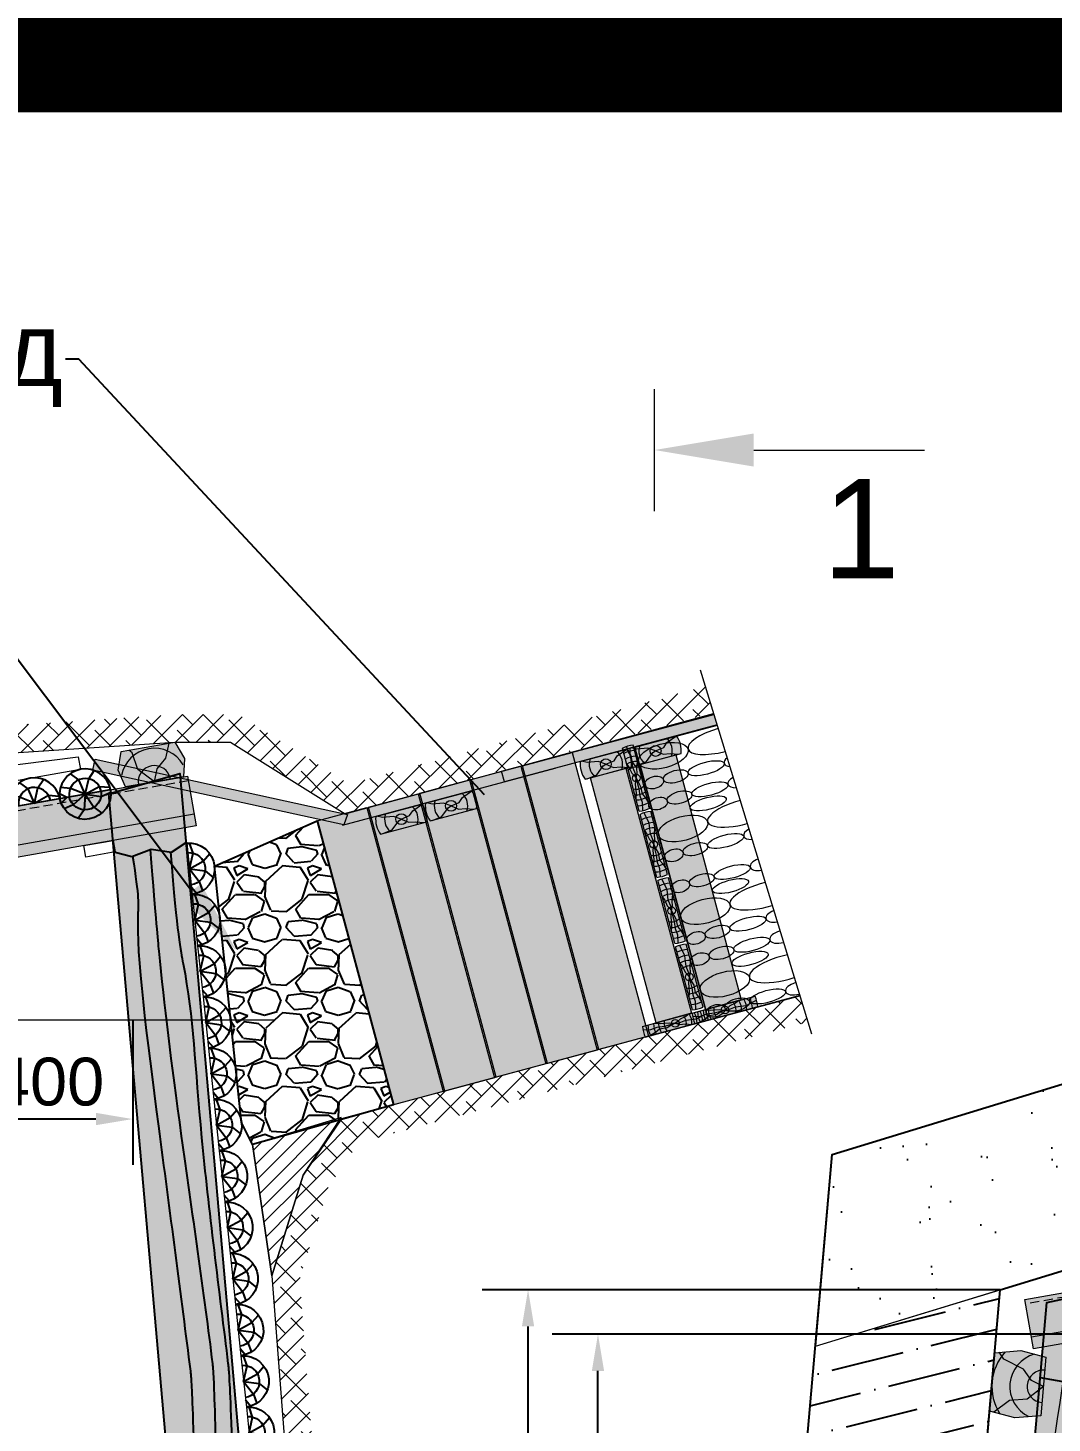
# Model space of a CAD drawing. Header units: inches. Extents: x 523 to 1492, y 69 to 539.
# Drawn here: x 733.57 to 761.44, y 228.53 to 266.5 of the extents above; entities that cross this region are included whole.
import ezdxf
from ezdxf import colors
from ezdxf.entities.mleader import LeaderData, LeaderLine
from ezdxf.math import Vec2, Vec3

# ---------------------------------------------------------------- set-up
doc = ezdxf.new("R2010")
doc.units = ezdxf.units.IN
doc.header["$MEASUREMENT"] = 0
for name, pattern in [('ACAD_ISO10W100', [18, 12, -3, 0, -3]), ('DASHDOTX2', [50.8, 25.4, -12.7, 0, -12.7]), ('DASHED', [0.75, 0.5, -0.25])]:
    doc.linetypes.add(name, pattern=pattern)
doc.layers.add('Д_Распорка', color=7, linetype='Continuous')
doc.styles.get("Standard").update_dxf_attribs({"font": 'arial.ttf'})
doc.dimstyles.new('ISO-25', dxfattribs={"dimtxt": 2.5, "dimasz": 2.5, "dimexe": 1.25, "dimexo": 0, "dimtad": 1, "dimdec": 0, "dimtxsty": 'Standard', "dimcen": 2.5, "dimadec": 0, "dimazin": 0, "dimtfac": 1, "dimtdec": 0, "dimtmove": 0, "dimatfit": 3, "dimfxl": 0, "dimarcsym": 0})

# ---------------------------------------------------------------- blocks, each defined once
blk = doc.blocks.new('т.с.')
at = {"linetype": 'ByBlock', "lineweight": 15}
blk.add_hatch(color=7, dxfattribs=at).paths.add_polyline_path([(-1797.507765956016, -898.1707549234626), (-1798.092604758216, -898.1702987689877), (-1799.770397892202, -894.1640792779236), (-1799.771262975117, -855.9468942150904), (-1795.818872356105, -854.738527137749), (-1795.81800727319, -894.1524232950272)])
at = {"color": 22}
for points in [[(-1797.507765956016, -898.1707549234626), (-1798.092604758216, -898.1702987689877), (-1799.770397892202, -894.1640792779236), (-1799.771262975117, -855.9468942150904), (-1795.818872356105, -854.738527137749), (-1795.81800727319, -894.1524232950272), (-1797.507765956016, -898.1707549234626)], [(-1799.765568052502, -860.0547380402976), (-1798.520286697428, -860.1520016130211), (-1797.321853807561, -859.7210586298387), (-1796.259109103956, -859.9415509913581), (-1795.811924359693, -858.9036069816086)], [(-1799.770397892202, -894.1640792779236), (-1799.060633607579, -893.6403019109122), (-1797.937449750636, -894.1695648080691), (-1796.591737461552, -893.7529487668816), (-1795.81800727319, -894.1764211435822)]]:
    blk.add_lwpolyline(points, dxfattribs=at)
at = {"color": 22, "linetype": 'ByBlock', "lineweight": 15}
for points in [[(-1798.520136989953, -860.1520133060282), (-1798.989030694585, -870.4583966365456), (-1798.921256592183, -877.1892110119137), (-1799.060633607579, -893.6403019109122)], [(-1797.321853807561, -859.7210586298387), (-1797.865846837642, -870.9876595337026), (-1797.988226589987, -877.3533200131852), (-1797.937449750636, -894.1695648080691)], [(-1796.259109103956, -859.9415509913581), (-1796.512399993632, -870.4532982852903), (-1796.676156043822, -877.3802670585327), (-1796.591737461552, -893.7529487668816)]]:
    blk.add_spline(points, degree=3, dxfattribs=at)
blk = doc.blocks.new('СВП-27 - 3.3м')
at = {"linetype": 'ByBlock', "lineweight": 15}
blk.add_hatch(color=7, dxfattribs=at).paths.add_polyline_path([(-1250.483868798765, -445.6001259604848), (-1316.483868798765, -445.6001259604843), (-1316.483868798765, -442.866931428846), (-1250.483868798765, -442.8602559735329)])
at = {"color": 5, "linetype": 'DASHED', "lineweight": 15}
blk.add_line((-1250.483885038141, -443.1161327550998), (-1316.483885038141, -443.1161327550998), dxfattribs=at)
at = {"color": 5, "linetype": 'ByBlock', "lineweight": 15}
blk.add_line((-1250.483868798765, -444.9601563285133), (-1316.483868798765, -444.9601563285133), dxfattribs=at)
for points in [[(-1250.483868798765, -445.6001259604848), (-1316.483868798765, -445.6001259604843), (-1316.483868798765, -442.866931428846), (-1250.483868798765, -442.8602559735329)], [(-1311.883868798765, -446.2400955924554), (-1310.270331363848, -446.2400955924554), (-1310.270331363848, -445.6001259604844), (-1311.883868798765, -445.6001259604844)], [(-1255.083868798765, -446.2400955924554), (-1256.697406233682, -446.2400955924554), (-1256.697406233682, -445.6001259604844), (-1255.083868798765, -445.6001259604844)]]:
    blk.add_lwpolyline(points, close=True, dxfattribs=at)
blk = doc.blocks.new('*D176')
at = {"color": 0, "linetype": 'ByBlock', "lineweight": -2}
for p, q in [((762.7854436242537, 230.952306742161), (747.8308007861924, 230.952306742161)), ((749.0808007861924, 215.4176923268704), (749.0808007861924, 229.952306742161)), ((761.7573686723275, 214.4176923268704), (747.8308007861924, 214.4176923268704))]:
    blk.add_line(p, q, dxfattribs=at)
at = {"color": 0, "linetype": 'ByBlock'}
for points in [[(748.9141341195258, 229.952306742161), (749.247467452859, 229.952306742161), (749.0808007861924, 230.952306742161)], [(748.9141341195258, 215.4176923268704), (749.247467452859, 215.4176923268704), (749.0808007861924, 214.4176923268704)]]:
    blk.add_solid(points, dxfattribs=at)
at = {"layer": 'Defpoints', "color": 0, "linetype": 'ByBlock'}
for p in [(749.0808007861924, 230.952306742161), (762.7854436242537, 230.952306742161), (761.7573686723275, 214.4176923268704)]:
    blk.add_point(p, dxfattribs=at)
at = {"color": 0, "linetype": 'ByBlock', "lineweight": 15, "insert": (748.1170559021542, 222.6849995345158), "char_height": 1.3, "attachment_point": 5, "rotation": 90}
blk.add_mtext('1800', dxfattribs=at)
blk = doc.blocks.new('*D225')
at = {"color": 0, "linetype": 'ByBlock', "lineweight": -2}
for p, q in [((760.0276646554194, 232.1620888269349), (745.9281503308966, 232.1620888269349)), ((747.1781503308966, 212.800604149204), (747.1781503308966, 231.1620888269349)), ((758.2467316508319, 211.800604149204), (745.9281503308966, 211.800604149204))]:
    blk.add_line(p, q, dxfattribs=at)
at = {"color": 0, "linetype": 'ByBlock'}
for points in [[(747.01148366423, 231.1620888269349), (747.3448169975633, 231.1620888269349), (747.1781503308966, 232.1620888269349)], [(747.01148366423, 212.800604149204), (747.3448169975633, 212.800604149204), (747.1781503308966, 211.800604149204)]]:
    blk.add_solid(points, dxfattribs=at)
at = {"layer": 'Defpoints', "color": 0, "linetype": 'ByBlock'}
for p in [(747.1781503308966, 232.1620888269349), (760.0276646554194, 232.1620888269349), (758.2467316508319, 211.800604149204)]:
    blk.add_point(p, dxfattribs=at)
at = {"color": 0, "linetype": 'ByBlock', "lineweight": 15, "insert": (746.2139620635023, 221.9813464880696), "char_height": 1.3, "attachment_point": 5, "rotation": 90}
blk.add_mtext('2300', dxfattribs=at)
blk = doc.blocks.new('S ш.бруса')
at = {"linetype": 'ByBlock', "lineweight": 15}
blk.add_hatch(color=254, dxfattribs=at).paths.add_polyline_path([(3323.213604947324, -1143.741905338472), (3323.446965714151, -1142.341905338473), (3326.646965714151, -1142.341905338473), (3326.880326480978, -1143.741905338472), (3326.646965714151, -1145.141905338472), (3323.446965714151, -1145.141905338472)])
at = {"color": 7, "linetype": 'ByBlock', "lineweight": 15}
for points in [[(3323.213604947324, -1143.741905338472), (3323.446965714151, -1142.341905338473), (3326.646965714151, -1142.341905338473), (3326.880326480978, -1143.741905338472), (3326.646965714151, -1145.141905338472), (3323.446965714151, -1145.141905338472), (3323.213604947324, -1143.741905338472)], [(3325.046965714151, -1145.141905338472), (3324.281321845974, -1144.318709385497), (3324.130180943532, -1143.379725136325), (3323.408150993078, -1142.574766286954)], [(3325.046965714151, -1145.141905338472), (3325.313610897889, -1144.471274548094), (3325.89077996036, -1143.975189920109), (3326.340435529337, -1142.862355490086), (3326.688486620621, -1142.591001490536)]]:
    blk.add_lwpolyline(points, dxfattribs=at)
for radius, start, end in [(2.799999999999955, 52.73860348215653, 127.2613965178435), (1.824082502941565, 20.62921314055594, 159.3707868594441), (0.8828100266846377, 0, 180)]:
    blk.add_arc((3325.046965714151, -1145.141905338472), radius, start, end, dxfattribs=at)
blk = doc.blocks.new('Доска S - 180')
at = {"linetype": 'ByBlock', "lineweight": 15}
h = blk.add_hatch(color=254, dxfattribs=at)
edge = h.paths.add_edge_path()
edge.add_line((1818.906264253147, -3796.897117512131), (1820.681088188076, -3796.897117512132))
edge.add_arc((1819.793676220611, -3797.047117512132), 0.9, -9.59406822683792, 9.59406822689499, ccw=False)
edge.add_line((1820.681088188076, -3797.197117512132), (1818.906264253146, -3797.197117512133))
edge.add_arc((1819.793676220611, -3797.047117512132), 0.9, 170.405931773074, 189.594068226895, ccw=False)
at = {"color": 7, "linetype": 'ByBlock', "lineweight": 15}
for p, q in [((1818.906264253147, -3796.897117512131), (1820.681088188076, -3796.897117512132)), ((1818.906264253146, -3797.197117512133), (1820.681088188076, -3797.197117512132))]:
    blk.add_line(p, q, dxfattribs=at)
for points in [[(1818.895391583456, -3796.991577340625), (1819.110420832621, -3797.038344401648), (1819.291995432552, -3797.021270287953), (1819.491748322557, -3797.047117512132), (1819.793676220611, -3797.047117512132), (1819.896515360469, -3797.060005460396), (1820.095348689191, -3797.03470069594), (1820.386083974289, -3797.077703048796), (1820.693125247204, -3797.015630235947)], [(1820.22297748386, -3796.897117512132), (1820.115806117425, -3796.93990079624), (1819.952371843767, -3796.969694910678), (1819.855180815874, -3797.024854140138), (1819.793676220611, -3797.047117512132), (1819.661462691744, -3797.072417742576), (1819.545510240216, -3797.10330305977), (1819.341106346245, -3797.091615640666), (1819.2064981687, -3797.151840186236), (1819.057674814675, -3797.197117512133)], [(1819.238409722591, -3796.897117512132), (1819.398353000757, -3796.949261604186), (1819.640602387386, -3796.990663120481), (1819.793676220611, -3797.047117512132), (1819.909109200235, -3797.10866279095), (1820.050462391973, -3797.135140504859), (1820.223856472501, -3797.194577762746)]]:
    blk.add_lwpolyline(points, dxfattribs=at)
blk.add_circle((1819.793676220611, -3797.047117512132), 0.1036435617729694, dxfattribs=at)
for radius, start, end in [(0.9, 170.405931773074, 189.594068226895), (0.7511311932945741, 168.4806536054473, 191.5193463945187), (0.5931967815742161, 165.3527575098442, 194.6472424900172), (0.4547522123386898, 160.7403309426705, 199.2596690572755), (0.3019278980541095, 150.2109999533243, 209.7890000463653), (0.3019278980541095, 330.2109999536347, 29.7890000466543), (0.4547522123386898, 340.7403309427245, 19.25966905732954), (0.5931967815742161, 345.3527575099827, 14.64724249010779), (0.7511311932945741, 348.4806536055527, 11.51934639451869), (0.9, 350.405931773162, 9.594068226895022)]:
    blk.add_arc((1819.793676220611, -3797.047117512132), radius, start, end, dxfattribs=at)
blk = doc.blocks.new('л.с.')
at = {"linetype": 'ByBlock', "lineweight": 15}
blk.add_hatch(color=7, dxfattribs=at).paths.add_polyline_path([(-1740.300987585619, -886.9457843923441), (-1740.884664081165, -886.9457992334842), (-1742.570251428134, -882.9457843985429), (-1741.832420824496, -838.2353795276072), (-1737.877457993913, -837.5380128728765), (-1738.617408019521, -882.98662387954)])
at = {"color": 22}
for points in [[(-1740.300987585619, -886.9457843923441), (-1740.884664081165, -886.9457992334842), (-1742.570251428134, -882.9457843985429), (-1741.832420824496, -838.2353795276072), (-1737.877457993913, -837.5380128728765), (-1738.617408019521, -882.98662387954), (-1740.300987585619, -886.9457843923441)], [(-1741.83239955826, -841.4240518684906), (-1740.944957141946, -841.751902164763), (-1739.858793689949, -841.4555071186152), (-1738.783083919438, -841.7452978657835), (-1737.876562944215, -841.2718589423533)], [(-1742.570251428146, -882.9457843969411), (-1741.585093794752, -882.6271984454646), (-1740.497843358947, -882.7816844669876), (-1739.467065104021, -882.625864230476), (-1738.621249604336, -882.9414924802861)]]:
    blk.add_lwpolyline(points, dxfattribs=at)
for points, knots in [([(-1740.910219850314, -841.7424229642456), (-1740.778983035374, -844.057202229516), (-1741.307620061771, -846.0670410597462), (-1741.060319441667, -855.8928241583471), (-1740.778087649029, -866.4707457526125), (-1740.688813272249, -870.7354810040796), (-1741.585093794752, -882.6271984454646)], [6.465049650723898, 6.465049650723898, 6.465049650723898, 6.465049650723898, 9.919791654590531, 25.48651913795419, 40.14994129945613, 41.65471606991801, 41.65471606991801, 41.65471606991801, 41.65471606991801]), ([(-1739.911130175466, -841.4697888319351), (-1740.016848748458, -845.5942951410541), (-1740.057387523828, -849.204353053746), (-1739.952967652309, -855.8919962991578), (-1739.496975718112, -866.6759383082067), (-1739.459738794899, -870.7025865861647), (-1740.497843358947, -882.7816844669876)], [6.357054130943741, 6.357054130943741, 6.357054130943741, 6.357054130943741, 10.20031454972875, 25.76704203309241, 40.43046419459435, 42.55295372796677, 42.55295372796677, 42.55295372796677, 42.55295372796677]), ([(-1738.833893431817, -841.7316100412802), (-1738.940931327227, -846.3113203142298), (-1738.470198677641, -850.1779995516507), (-1738.930228719483, -855.8912166703333), (-1738.681879073105, -866.5901187005592), (-1738.612761846003, -870.6886772284579), (-1739.467065104021, -882.625864230476)], [6.522679973309874, 6.522679973309874, 6.522679973309874, 6.522679973309874, 10.46208876998367, 26.02881625334733, 40.69223841484927, 42.55922016426481, 42.55922016426481, 42.55922016426481, 42.55922016426481])]:
    blk.add_open_spline(points, degree=3, knots=knots, dxfattribs=at)
blk = doc.blocks.new('pfnzu')
at = {"color": 7, "lineweight": 0}
blk.add_line((142694.0617181684, -82403.97012441026), (142694.0617181684, -82544.25588997104), dxfattribs=at)
at = {"layer": 'Д_Распорка', "color": 253}
for p, q in [((142679.8918845147, -82432.81463074134), (142686.8547210661, -82404.49729723991)), ((142654.6807838049, -82457.39636776643), (142634.8399956467, -82438.98181974501)), ((142694.0617181684, -82474.11300719067), (142654.6807838049, -82457.39636776643)), ((142694.0617181684, -82474.11300719067), (142679.8918845147, -82432.81463074134)), ((142652.5868317136, -82484.30234037107), (142632.1859032023, -82504.19276109058)), ((142694.0617181684, -82474.11300719067), (142652.5868317136, -82484.30234037107)), ((142694.0617181684, -82474.11300719067), (142671.4999492209, -82511.15348228402)), ((142671.4999492209, -82511.15348228402), (142664.8546511842, -82537.19139849086)), ((142694.0617181684, -82524.63667527103), (142681.449799688, -82542.8365568794))]:
    blk.add_line(p, q, dxfattribs=at)
at = {"layer": 'Д_Распорка', "color": 7}
blk.add_arc((142695.5697058406, -82474.11300719064), 70.159090869, 91.23160066879188, 268.7683993312082, dxfattribs=at)
at = {"layer": 'Д_Распорка', "color": 253}
blk.add_arc((142695.5697058406, -82474.11300719064), 44.17408718779271, 91.95630798357571, 268.0436920164243, dxfattribs=at)
blk = doc.blocks.new('*D180')
at = {"color": 0, "linetype": 'ByBlock', "lineweight": -2}
for p, q in [((736.4189189842457, 239.4939667407825), (736.4189189842457, 235.5558590307737)), ((732.2280144148326, 233.892398844011), (732.2280144148326, 238.0558590307737)), ((735.4189189842457, 236.8058590307737), (733.2280144148326, 236.8058590307737))]:
    blk.add_line(p, q, dxfattribs=at)
at = {"color": 0, "linetype": 'ByBlock'}
for points in [[(733.2280144148326, 236.9725256974404), (733.2280144148326, 236.6391923641071), (732.2280144148326, 236.8058590307737)], [(735.4189189842457, 236.9725256974404), (735.4189189842457, 236.6391923641071), (736.4189189842457, 236.8058590307737)]]:
    blk.add_solid(points, dxfattribs=at)
at = {"layer": 'Defpoints', "color": 0, "linetype": 'ByBlock'}
for p in [(736.4189189842457, 239.4939667407825), (732.2280144148326, 236.8058590307737), (732.2280144148326, 233.892398844011)]:
    blk.add_point(p, dxfattribs=at)
at = {"color": 0, "linetype": 'ByBlock', "lineweight": 15, "insert": (734.1290777146387, 237.8158242650858), "char_height": 1.3, "attachment_point": 5}
blk.add_mtext('400', dxfattribs=at)
blk = doc.blocks.new('Расклинка')
at = {"linetype": 'ByBlock', "lineweight": 15}
blk.add_hatch(color=254, dxfattribs=at).paths.add_polyline_path([(-85.96594505599205, -572.832003670399), (-85.6280605165457, -571.8662376880271), (-82.66820106069645, -571.866237688027), (-82.29922352233825, -572.8320036703989), (-82.53258428916524, -573.7977893303804), (-85.73258428916506, -573.7977893303804)])
at = {"color": 7, "linetype": 'ByBlock', "lineweight": 15}
for points in [[(-85.96594505599205, -572.832003670399), (-85.6280605165457, -571.8662376880271), (-82.66820106069645, -571.866237688027), (-82.29922352233825, -572.8320036703989), (-82.53258428916524, -573.7977893303804), (-85.73258428916506, -573.7977893303804), (-85.96594505599205, -572.832003670399)], [(-84.13258428916515, -573.7977893303804), (-84.89822815734169, -572.9745933774046), (-85.04936905978411, -572.0356091282327), (-85.2012914253505, -571.8662376880271)], [(-84.13258428916515, -573.7977893303804), (-83.86593910542706, -573.1271585400017), (-83.28877004295555, -572.6310739120171), (-82.97972778276507, -571.866237688027)]]:
    blk.add_lwpolyline(points, dxfattribs=at)
for radius, start, end in [(1.824082502941565, 20.62921314054908, 159.3707868594509), (0.8828100266846377, 0, 180)]:
    blk.add_arc((-84.13258428916515, -573.7977893303804), radius, start, end, dxfattribs=at)
blk = doc.blocks.new('Руд.стойка 0.14 - 0.8')
at = {"linetype": 'ByBlock', "lineweight": 15}
blk.add_hatch(color=253, dxfattribs=at).paths.add_polyline_path([(1982.823613090622, -1393.946180269475), (1984.223613090622, -1393.946180269475), (1984.223613090622, -1401.946180269475), (1982.823613090622, -1401.946180269475)])
at = {"color": 7, "linetype": 'ByBlock', "lineweight": 15}
blk.add_lwpolyline([(1982.823613090622, -1393.946180269475), (1984.223613090622, -1393.946180269475), (1984.223613090622, -1401.946180269475), (1982.823613090622, -1401.946180269475), (1982.823613090622, -1393.946180269475)], dxfattribs=at)
blk = doc.blocks.new('Ш.Брус S 140 - 50')
at = {"linetype": 'ByBlock', "lineweight": 15}
h = blk.add_hatch(color=254, dxfattribs=at)
edge = h.paths.add_edge_path()
edge.add_line((1819.234694338101, -3795.656766448514), (1820.542364021163, -3795.656766448514))
edge.add_arc((1819.888529179632, -3795.906766448514), 0.7000000000000455, -20.92483242755611, 20.92483242768043, ccw=False)
edge.add_line((1820.542364021163, -3796.156766448514), (1819.2346943381, -3796.156766448514))
edge.add_arc((1819.888529179632, -3795.906766448514), 0.7000000000000455, 159.0751675723196, 200.9248324275561, ccw=False)
at = {"color": 7, "linetype": 'ByBlock', "lineweight": 15}
for p, q in [((1819.234694338101, -3795.656766448514), (1820.542364021163, -3795.656766448514)), ((1819.2346943381, -3796.156766448514), (1820.542364021163, -3796.156766448514))]:
    blk.add_line(p, q, dxfattribs=at)
for points in [[(1819.888529179632, -3795.906766448514), (1819.706181701491, -3795.781310922064), (1819.407733712575, -3795.731650498645), (1819.264197916032, -3795.656766448514)], [(1819.29758530877, -3796.156766448514), (1819.576522273797, -3796.122611328863), (1819.806773853228, -3795.933517620022), (1819.888529179632, -3795.906766448514), (1820.129792261893, -3795.872869992194), (1820.245437463473, -3795.770575792302), (1820.542532972414, -3795.657208761744)], [(1819.888529179631, -3795.906766448515), (1820.064897876629, -3796.043420048778), (1820.253897927222, -3796.076831950224), (1820.459015150121, -3796.156766448514)]]:
    blk.add_lwpolyline(points, dxfattribs=at)
blk.add_circle((1819.888529179632, -3795.906766448514), 0.1484655464221305, dxfattribs=at)
for radius, start, end in [(0.7000000000000455, 159.0751675723196, 200.9248324275561), (0.4547522123386898, 146.6501407176008, 213.3498592821926), (0.4547522123386898, 326.6501407178075, 33.34985928239917), (0.7000000000000455, 339.0751675724439, 20.92483242768036)]:
    blk.add_arc((1819.888529179632, -3795.906766448514), radius, start, end, dxfattribs=at)
blk = doc.blocks.new('Стойка 100 - 690')
at = {"linetype": 'ByBlock', "lineweight": 15}
blk.add_hatch(color=252, dxfattribs=at).paths.add_polyline_path([(1818.197098135963, -3816.387282798014), (1819.197098135963, -3816.387282798015), (1819.197098135964, -3823.287282798009), (1818.197098135964, -3823.287282798009)])
at = {"color": 7, "linetype": 'ByBlock', "lineweight": 15}
blk.add_lwpolyline([(1818.197098135963, -3816.387282798014), (1819.197098135963, -3816.387282798015), (1819.197098135964, -3823.287282798009), (1818.197098135964, -3823.287282798009), (1818.197098135963, -3816.387282798014)], dxfattribs=at)

msp = doc.modelspace()

# ---------------------------------------------------------------- hatches: boundary and pattern name
h = msp.add_hatch()
h.set_pattern_fill('AR-SAND', color=256, scale=0.05, angle=315, style=0)
h.set_pattern_definition([(352.5, (-141165.6863679955, 140572.7383827918), (1.673767445615145, 1.786906743565246), [0, -1.9304, 0, -2.159, 0, -2.06375]), (322.5, (-141165.6863679955, 140572.7383827918), (4.123664256723671, 0.9450546386424499), [0, -1.0414, 0, -1.7399, 0, -0.6667500000000001]), (282.5, (-141166.7909394984, 140573.8429542946), (2.801661559482861, -2.791499129162691), [0, -0.635, 0, -2.286, 0, -2.9845]), (272.5, (-141166.7909394984, 140573.8429542946), (3.487753907812053, -1.911405545806999), [0, -0.3175, 0, -1.4986, 0, -1.7145])])
h.paths.add_polyline_path([(754.9989389318112, 230.6246530845783), (799.6184952004332, 244.2662204290482), (799.3290514886485, 249.2574053789294), (755.455444182764, 235.8438975191721)])
at = {"linetype": 'ByBlock', "lineweight": 15}
h = msp.add_hatch(dxfattribs=at)
h.set_pattern_fill('ANSI38', scale=0.125, style=0)
h.set_pattern_definition([(45, (-261.2814264326885, 2165.656735020851), (-0.280633003783411, 0.2806330037834111), []), (135, (-261.2814264326885, 2165.656735020851), (-0.841899011350233, 0.2806330037834111), [0.9921875, -0.5953125])])
h.paths.add_polyline_path([(734.0787979688807, 222.9646359301228), (706.471289248997, 222.9646359301228), (706.3049508288791, 221.1099741852236), (705.293112367066, 219.1914493563595), (705.0018255883122, 219.2171625957913), (704.5633669432145, 220.5890677738003), (702.9570026559732, 220.3058224091164), (704.7379356605666, 240.6673070868474), (724.5623822873397, 246.7282486636295), (725.6867692811984, 246.1011066892502), (727.2624616863782, 246.3789437733781), (737.5621298109058, 247.0603628677572), (739.0790969551776, 247.0603628677554), (742.1972731853848, 245.1109388397849), (752.2184229588024, 247.8679147432103), (754.5750487525074, 240.1657263866432), (742.1000795059754, 236.8118751343245), (741.0614191309692, 235.2794935523043), (740.2022629943926, 232.5365500601361), (740.630430057729, 226.9998635319107), (739.6140223401726, 226.8091582686015), (739.0790438375279, 225.0401257458107), (738.7888050858487, 225.0096129623239), (737.9704280120454, 226.4951429397984), (736.2263657716121, 226.1873984598983), (735.0746883788192, 224.860709436593)], flags=16)
h.paths.add_polyline_path([(754.7946124472423, 239.4481237287969), (751.9988994780356, 248.5853859692611), (742.3157253017912, 245.921392467897), (739.2942468979695, 247.810362867755), (737.5373471530638, 247.8103628677572), (727.1723231157316, 247.1246198702797), (725.8191843391212, 246.8860249954946), (724.6486663348285, 247.5388971616335), (704.0348682522977, 241.2366266263703), (702.1246915879515, 219.3974935525698), (704.0484106733625, 219.7366971306274), (704.4392112113087, 218.51391070009), (705.7238822928684, 218.4005068056467), (707.0385152689696, 220.8931537059966), (707.1570345978876, 222.2146359301228), (734.5320291141868, 222.2146359301228), (735.6981640831195, 224.4348376686835), (736.6184746261379, 225.4950007864936), (737.5723981706619, 225.6633231652872), (738.372111044082, 224.2116727160424), (739.6527693210323, 224.3463082479934), (740.2000514976048, 226.1560257688175), (741.4300783167032, 226.3868116870676), (740.9611733261931, 232.4502858920755), (741.7441517224902, 234.9500241878281), (742.5643185495514, 236.1600525765257)])
for points in [[(752.3214124512197, 247.5313129494652), (752.2335844211648, 247.818362353863), (746.4573388064996, 246.2706220061286), (746.5349845200303, 245.9808442582421)], [(735.3305985966576, 246.3029501113674), (735.3945851251099, 246.596046894319), (742.2628695000708, 245.09661838081), (742.1670734129207, 244.8104660044542)], [(747.9100013718971, 246.3453207213086), (747.8221733418422, 246.6323701257063), (742.0459277271771, 245.0846297779719), (742.1235734407078, 244.7948520300854)]]:
    msp.add_hatch(color=7, dxfattribs=at).paths.add_polyline_path(points)
h = msp.add_hatch()
h.set_pattern_fill('GRAVEL', color=256, scale=2, style=0)
h.set_pattern_definition([(228.0128, (1.44, 2), (-15.99999646431632, -18.00000268321449), [0.269072, -26.638176]), (184.9697, (1.26, 1.8), (24.00000210303527, 1.999982614014104), [0.461736, -45.71185]), (132.5104, (0.8, 1.76), (19.99998143669362, -22.0000173477424), [0.325576, -32.232064]), (267.2737, (0.02, 1.26), (1.999992035454381, 40.00000058994694), [0.420476, -41.627116]), (292.8337, (0, 0.84), (-10.00001981087428, 23.99999282355555), [0.41231, -40.818746]), (357.2737, (0.16, 0.46), (-40.00000058994694, 1.999992035454383), [0.420476, -41.627116]), (37.6942, (0.58, 0.44), (-26.00001469123595, -19.99998081032106), [0.5560579999999999, -55.049698]), (72.2553, (1.02, 0.78), (14.00002152541082, 43.99999246247837), [0.524976, -51.972642]), (121.4296, (1.18, 1.28), (-16.00001646835273, 25.99999007298513), [0.4219, -41.768146]), (175.2364, (0.96, 1.64), (22.00000189263917, -1.999983065322521), [0.481664, -23.601526]), (222.3974, (0.48, 1.68), (-24.00001470214647, -21.99998416402824), [0.622896, -61.66675]), (138.8141, (2, 1.24), (-14.00000589361143, 11.99999462668551), [0.212602, -21.047688]), (171.4692, (1.84, 1.38), (25.99999656963026, -4.000015820079581), [0.4044739999999999, -40.04302199999999]), (225, (1.44, 1.44), (-2.220446049250313e-16, -2.000000618897904), [0.282842, -2.545584]), (203.1986, (1.3, 1.68), (9.99999946133415, 4.000002650529708), [0.152316, -15.07923]), (291.8014, (1.16, 1.62), (-1.999999821001297, 6.00000054602154), [0.215406, -10.554924]), (30.9638, (1.24, 1.42), (5.999996044575996, 4.000004967081465), [0.3498579999999999, -11.312046]), (161.5651, (1.54, 1.6), (4.000000869185924, -1.999996806445415), [0.252982, -6.071574]), (16.38950000000001, (0, 1.62), (20.00000439682392, 5.999985419635941), [0.3544, -35.08569]), (70.3462, (0.34, 1.72), (-7.999990494743491, -22.00000427121245), [0.297322, -29.434816]), (293.1986, (1.54, 2), (-4.000002650529708, 9.99999946133415), [0.30463, -14.926916]), (343.6105, (1.66, 1.72), (-20.00000439682391, 5.999985419635947), [0.3543999999999999, -35.08568999999999]), (339.444, (0, 0.38), (-10.00000368908485, 3.999991992843169), [0.34176, -16.746248]), (294.7751, (0.32, 0.26), (-9.999984378490339, 22.00000684367824), [0.2863559999999999, -28.349286]), (66.80140000000002, (1.56, 0), (4.000002650529709, 9.99999946133415), [0.30463, -14.926916]), (17.354, (1.68, 0.28), (-26.00000403819367, -7.999989004518237), [0.3352619999999999, -33.19084799999999]), (69.444, (0.58, 0), (-3.999991992843174, -10.00000368908484), [0.17088, -16.917128]), (101.3099, (1.44, 0), (-1.999995264323211, 8.000001504461904), [0.10198, -10.096058]), (165.9638, (1.42, 0.1), (6.000001091979479, -1.999996114722491), [0.41231, -7.8339]), (186.009, (1.02, 0.2), (19.99999950181208, 1.999998634963683), [0.3821, -37.827846]), (303.6901, (1.24, 1.24), (-2.000002669014382, 3.999999115542321), [0.288444, -6.922658]), (353.1572, (1.4, 1), (33.9999987309571, -4.000015995849522), [0.503588, -49.855126]), (60.94540000000001, (1.9, 0.94), (-8.000000054398559, -14.00000076913937), [0.205912, -20.385348]), (90, (2, 1.12), (-2, 2), [0.12, -1.88]), (120.2564, (0.98, 0.26), (7.999989773605388, -14.00000491170947), [0.277848, -27.50704]), (48.01279999999999, (0.84, 0.5), (15.99999646431632, 18.0000026832145), [0.538144, -26.369104]), (0, (1.2, 0.9), (2, 2), [0.52, -1.48]), (325.3048, (1.72, 0.9), (-19.99998851797505, 14.00001721918892), [0.316228, -31.306548]), (254.0546, (1.98, 0.72), (-1.999999778592762, -8.000000253304302), [0.291204, -14.269016]), (207.646, (1.9, 0.44), (-37.99999161435918, -20.00001542633836), [0.47413, -46.938948]), (175.4261, (1.48, 0.22), (-26.00000111662427, 1.999989602322168), [0.5015979999999999, -49.65814799999999])])
h.paths.add_polyline_path([(738.6465656595935, 243.6880513239961), (741.4419730481904, 244.9185886038164), (743.5189922827785, 237.1929176880218), (739.6829184108769, 236.1120301572673), (739.383915659984, 236.7129653160376)])
h = msp.add_hatch(dxfattribs=at)
h.set_pattern_fill('ANSI31', style=0)
h.set_pattern_definition([(45, (-1071.704197983135, 4060.556303707793), (-2.245064030267288, 2.245064030267288), [])])
h.paths.add_polyline_path([(742.0903522609728, 236.8480565488285), (739.6829184108769, 236.1120301572673), (740.2022629943926, 232.5365500601361), (741.0614191309692, 235.2794935523043)])
h = msp.add_hatch(dxfattribs=at)
h.set_pattern_fill('ANSI31', scale=0.1, style=0)
h.set_pattern_definition([(45, (-1071.704197983135, 4060.556303707793), (-0.2245064030267288, 0.2245064030267289), [])])
h.paths.add_polyline_path([(742.0903522609728, 236.8480565488285), (739.6829184108769, 236.1120301572673), (740.2022629943926, 232.5365500601361), (741.0614191309692, 235.2794935523043)])
h = msp.add_hatch()
h.set_pattern_fill('ANSI36', color=256, scale=0.25, angle=329, style=0)
h.set_pattern_definition([(14.00000000000003, (-141176.2312630834, 140570.1092451593), (1.155775902648016, 1.106216865837985), [1.984375, -0.396875, 0, -0.396875])])
h.paths.add_polyline_path([(754.9989389318112, 230.6246530845783), (760.0276646554194, 232.1620888269349), (759.2972562538894, 223.8112977315227), (754.2685305302816, 222.2738619891666)])

# ---------------------------------------------------------------- linework, layer by layer
at = {"color": 7, "linetype": 'ByBlock', "lineweight": 15}
for p, q in [((750.618524352747, 253.3510996900668), (750.618524352747, 256.6715119948631)), ((753.3185243527469, 255.0113058424649), (757.9700344507824, 255.0113058424649)), ((740.2022629943926, 232.5365500601361), (739.6829184108769, 236.1120301572673))]:
    msp.add_line(p, q, dxfattribs=at)
at = {"color": 7, "linetype": 'DASHDOTX2', "lineweight": 15}
msp.add_line((740.2762238126898, 239.4939667407825), (707.4973057100697, 239.4939667407825), dxfattribs=at)
at = {"color": 253, "linetype": 'ByBlock', "lineweight": 15, "const_width": 4}
msp.add_lwpolyline([(729.7091859317354, 311.6418127840225), (701.4485761813994, 311.6418127840225), (701.4485761813994, 306.2387031440803), (667.7092417999974, 306.2387031440803), (667.7081233298896, 266.1997097609037), (949.2592867799062, 266.1997097609037)], dxfattribs=at)
msp.add_lwpolyline([(799.3290514886485, 249.2574053789294), (801.6276506226732, 209.6202222706834), (753.1729179279941, 209.7476753461319), (753.1729179279941, 209.7476753461319), (753.1729179279941, 209.7476753461319), (753.1729179279941, 209.7476753461319), (753.1729179279941, 209.7476753461319), (753.1729179279941, 209.7476753461319), (753.1729179279941, 209.7476753461319), (753.1729179279941, 209.7476753461319), (755.455444182764, 235.8438975191721), (799.3290514886485, 249.2574053789294), (799.3290514886485, 249.2574053789294), (799.3290514886485, 249.2574053789294), (799.3290514886485, 249.2574053789294), (799.3290514886485, 249.2574053789294)], close=True)
at = {"color": 7, "lineweight": 0}
for points in [[(799.3290514886485, 249.2574053789294), (755.455444182764, 235.8438975191721), (754.9989389318112, 230.6246530845783), (754.9989389318112, 230.6246530845783), (754.9989389318112, 230.6246530845783)], [(754.9989389318112, 230.6246530845783), (799.6184952004332, 244.2662204290482)], [(754.9989389318112, 230.6246530845783), (760.0276646554194, 232.1620888269349), (760.0276646554194, 232.1620888269349), (760.0276646554194, 232.1620888269349), (760.0276646554194, 232.1620888269349), (760.0276646554194, 232.1620888269349), (760.0276646554194, 232.1620888269349), (760.0276646554194, 232.1620888269349), (760.0276646554194, 232.1620888269349), (760.0276646554194, 232.1620888269349), (760.0276646554194, 232.1620888269349), (760.0276646554194, 232.1620888269349), (760.0276646554194, 232.1620888269349), (760.0276646554194, 232.1620888269349), (760.0276646554194, 232.1620888269349), (760.0276646554194, 232.1620888269349), (760.0276646554194, 232.1620888269349), (759.2972562538894, 223.8112977315227)], [(754.2685305302816, 222.2738619891666), (754.9989389318112, 230.6246530845783)]]:
    msp.add_lwpolyline(points, dxfattribs=at)
at = {"color": 7, "linetype": 'ACAD_ISO10W100', "lineweight": 15}
msp.add_lwpolyline([(751.86283278463, 249.0300943758593), (754.8942697814296, 239.122412467776)], dxfattribs=at)
at = {"color": 7, "linetype": 'ByBlock', "lineweight": 15}
for points in [[(734.0787979688807, 222.9646359301228), (706.471289248997, 222.9646359301228), (706.3049508288791, 221.1099741852236), (705.293112367066, 219.1914493563595), (705.0018255883122, 219.2171625957913), (704.5633669432145, 220.5890677738003), (702.9570026559732, 220.3058224091164), (704.7379356605666, 240.6673070868474), (724.5623822873397, 246.7282486636295), (725.6867692811984, 246.1011066892502), (727.2624616863782, 246.3789437733781), (737.5621298109058, 247.0603628677572), (739.0790969551776, 247.0603628677554), (742.1972731853848, 245.1109388397849), (752.2253038099971, 247.8454259746932)], [(746.5349845200303, 245.9808442582421), (746.4573388064996, 246.2706220061286), (752.2335844211648, 247.818362353863)], [(752.3214124512197, 247.5313129494657), (746.5349845200303, 245.9808442582421)], [(752.3265600770546, 247.5144889021876), (750.084905070863, 246.9138392534064), (752.0815311276392, 239.4954103533341)], [(734.9375817500752, 246.6597586475227), (734.9971845931643, 246.3217340472852), (728.0897968006643, 245.1037236632178), (727.9705910675814, 245.7797729699969), (734.9375817500752, 246.6597586475227)], [(735.3305985966576, 246.3029501113674), (735.3945851251099, 246.596046894319), (742.2628695000708, 245.09661838081), (742.1670734129207, 244.8104660044542), (735.3305985966576, 246.3029501113674)], [(747.9100013718971, 246.345320721309), (742.1235734407078, 244.7948520300854)], [(754.575048752507, 240.1657263866459), (754.5750487525074, 240.1657263866432), (742.1000795059754, 236.8118751343245), (741.0614191309692, 235.2794935523043), (740.2022629943926, 232.5365500601361), (740.630430057729, 226.9998635319107), (739.6140223401726, 226.8091582686015), (739.0790438375279, 225.0401257458107), (738.7888050858487, 225.0096129623239), (737.9704280120454, 226.4951429397984), (736.2263657716121, 226.1873984598983), (735.0746883788192, 224.860709436593), (734.0787979688807, 222.9646359301228)], [(752.0815311276392, 239.4954103533341), (754.5764850514583, 240.161032113549)], [(742.0903522609728, 236.8480565488285), (739.6829184108769, 236.1120301572673), (740.2022629943926, 232.5365500601361), (741.0614191309692, 235.2794935523043), (742.0903522609728, 236.8480565488285)]]:
    msp.add_lwpolyline(points, dxfattribs=at)
for points in [[(738.6465656595935, 243.6880513239961), (741.4419730481904, 244.9185886038164), (743.5189922827785, 237.1929176880218), (739.6829184108769, 236.1120301572673), (739.383915659984, 236.7129653160376), (738.6465656595935, 243.6880513239961), (738.6465656595935, 243.6880513239961)], [(795.9207376238975, 214.9630880302939), (794.9109261296466, 214.773620394839), (794.3687728319901, 213.0044004759729), (794.0785340803346, 212.9738876924912), (793.2831434589781, 214.4176923268704), (761.7573686723275, 214.4176923268704), (761.5921678584049, 212.5999930424045), (760.582841361756, 210.6862310968741), (760.2915545830019, 210.7119443363054), (759.8530959380423, 212.0838495138855), (758.2467316508319, 211.800604149204), (760.0276646554194, 232.1620888269349), (779.8521112821982, 238.2230304037171), (780.9764982763186, 237.5958884291917), (782.5521906811382, 237.8737255134588), (792.8518588057223, 238.5551446078434), (794.3688259500359, 238.5551446078434), (795.9207376238975, 214.9630880302939)]]:
    msp.add_lwpolyline(points)
for centre, major_axis, ratio, start_param, end_param in [((752.5129668955956, 247.1380457890014), (-0.9813022070763383, -0.2629434606508085), 0.3223671155344493, 4.790845104931425, 7.798176792589095), ((752.8486592408212, 246.5752762244224), (-0.3351264679123067, -0.08979834407086888), 0.4719704234843745, 5.432953587996082, 7.166578637908376), ((752.9534559058416, 246.0025950319259), (-0.3351264679123067, -0.08979834407086888), 0.4719704234843745, 5.199168224160371, 7.400364001744093), ((753.0457123986121, 245.1586392684126), (-0.9813022070763383, -0.2629434606508085), 0.3223671155344493, 4.7221483686741, 7.86687352884651), ((753.3814047438377, 244.5958697038332), (-0.3351264679123067, -0.08979834407086888), 0.4719704234843745, 5.191559583431503, 7.407972642473237), ((753.5593085252567, 243.7515603097245), (-0.3351264679123067, -0.08979834407086888), 0.4719704234843745, 4.955388680141523, 7.644143545763118), ((753.6515650180272, 242.9076045462111), (-0.9813022070763383, -0.2629434606508085), 0.3223671155344493, 4.643997502679537, 7.945024394841098), ((753.9872573632529, 242.3448349816317), (-0.3351264679123067, -0.08979834407086888), 0.4719704234843745, 4.948420229261998, 7.651111996642683), ((754.0923744723968, 241.770963184646), (-0.3351264679123067, -0.08979834407086888), 0.4719704234843745, 4.752347949247791, 7.847184276656767), ((754.1846309651669, 240.9270074211322), (-0.9813022070763383, -0.2629434606508085), 0.3223671155344493, 4.57484502072376, 8.014176876796837), ((754.520323310393, 240.3642378565532), (-0.3351264679123067, -0.08979834407086888), 0.4719704234843745, 4.745550591930745, 7.853981633974483)]:
    msp.add_ellipse(centre, major_axis=major_axis, ratio=ratio, start_param=start_param, end_param=end_param, dxfattribs=at)
for centre, major_axis, ratio in [((750.8623485737749, 246.6920340204824), (-0.6702529358246134, -0.1795966881417378), 0.4719704234843745), ((752.023288276956, 246.3524995791063), (-0.4906511035381692, -0.1314717303254042), 0.3223671155344493), ((750.6122308023728, 245.9630622264253), (0.2508049513202861, 0.07667876868033355), 0.6253139419559068), ((751.1979791160456, 246.1294936948466), (-0.3351264679123067, -0.08979834407086888), 0.4719704234843745), ((751.3027757810655, 245.5568125023506), (-0.3351264679123067, -0.08979834407086888), 0.4719704234843745), ((752.1280849419759, 245.7798183866098), (-0.4906511035381692, -0.1314717303254042), 0.3223671155344493), ((750.7170274673931, 245.3903810339289), (0.2508049513202861, 0.07667876868033355), 0.6253139419559068), ((752.0824037739235, 245.396466218448), (-0.4906511035381692, -0.1314717303254042), 0.3223671155344493), ((751.3950940767913, 244.7126274998932), (-0.6702529358246134, -0.1795966881417378), 0.4719704234843745), ((752.556033779972, 244.373093058517), (-0.4906511035381692, -0.1314717303254042), 0.3223671155344493), ((751.1449763053893, 243.9836557058361), (0.2508049513202861, 0.07667876868033355), 0.6253139419559068), ((751.7307246190617, 244.1500871742578), (-0.3351264679123067, -0.08979834407086888), 0.4719704234843745), ((752.7339375613915, 243.5287836644084), (-0.4906511035381692, -0.1314717303254042), 0.3223671155344493), ((751.9086284004811, 243.3057777801491), (-0.3351264679123067, -0.08979834407086888), 0.4719704234843745), ((752.6882563933391, 243.1454314962466), (-0.4906511035381692, -0.1314717303254042), 0.3223671155344493), ((751.3228800868083, 243.1393463117274), (0.2508049513202861, 0.07667876868033355), 0.6253139419559068), ((752.0009466962065, 242.4615927776917), (-0.6702529358246134, -0.1795966881417378), 0.4719704234843745), ((753.1618863993876, 242.1220583363156), (-0.4906511035381692, -0.1314717303254042), 0.3223671155344493), ((751.7508289248044, 241.7326209836347), (0.2508049513202861, 0.07667876868033355), 0.6253139419559068), ((752.3365772384773, 241.8990524520564), (-0.3351264679123067, -0.08979834407086888), 0.4719704234843745), ((752.4416943476213, 241.3251806550702), (-0.3351264679123067, -0.08979834407086888), 0.4719704234843745), ((753.2670035085316, 241.5481865393299), (-0.4906511035381692, -0.1314717303254042), 0.3223671155344493), ((751.8559460339484, 241.1587491866489), (0.2508049513202861, 0.07667876868033355), 0.6253139419559068), ((753.2213223404792, 241.1648343711681), (-0.4906511035381692, -0.1314717303254042), 0.3223671155344493), ((752.5340126433462, 240.4809956526133), (-0.6702529358246134, -0.1795966881417378), 0.4719704234843745), ((753.6949523465278, 240.1414612112371), (-0.4906511035381692, -0.1314717303254042), 0.3223671155344493), ((752.2838948719445, 239.7520238585562), (0.2508049513202861, 0.07667876868033355), 0.6253139419559068), ((752.8696431856174, 239.9184553269774), (-0.3351264679123067, -0.08979834407086888), 0.4719704234843745)]:
    msp.add_ellipse(centre, major_axis=major_axis, ratio=ratio, dxfattribs=at)
msp.add_solid([(753.3185243527469, 255.4613058424657), (753.3185243527469, 254.5613058424642), (750.618524352747, 255.0113058424649)], dxfattribs=at)

# ---------------------------------------------------------------- block references
for name, p, rotation in [('Ш.Брус S 140 - 50', (-1989.681844631647, 3442.366793887059), 14.99999999999445), ('Руд.стойка 0.14 - 0.8', (-1529.7124858698, 1077.770261473856), 15.04795479104877), ('Ш.Брус S 140 - 50', (-1991.034140788452, 3442.004447223915), 14.99999999999445), ('Доска S - 180', (-2446.547040458749, -2494.450929684924), 104.9999999999945), ('Руд.стойка 0.14 - 0.8', (-1531.108113240452, 1077.395052003409), 15.04795479104877), ('Стойка 100 - 690', (-1993.767053539823, 3462.216337153236), 14.99999999999445), ('Руд.стойка 0.14 - 0.8', (-1532.503740611104, 1077.019842532962), 15.04795479104877), ('Стойка 100 - 690', (-1995.119349696628, 3461.853990490092), 14.99999999999445), ('Руд.стойка 0.14 - 0.8', (-1533.899367981756, 1076.644633062515), 15.04795479104877), ('Ш.Брус S 140 - 50', (-1995.248803724347, 3440.871173502133), 14.99999999999445), ('Руд.стойка 0.14 - 0.8', (-1535.294995352408, 1076.269423592069), 15.04795479104877), ('Ш.Брус S 140 - 50', (-1996.601099881152, 3440.50882683899), 14.99999999999445), ('Доска S - 180', (-2446.068492135271, -2496.255345983019), 104.9999999999945), ('Доска S - 180', (-2445.58420541015, -2498.059201398705), 104.9999999999945), ('Доска S - 180', (-2445.100761412913, -2499.863438959007), 104.9999999999945), ('Доска S - 180', (-1987.995989252935, 3436.441579650822), 14.99999999999445), ('Доска S - 180', (-1989.348285409741, 3436.079232987679), 14.99999999999445)]:
    msp.add_blockref(name, p, dxfattribs=dict(at, rotation=rotation))
for name, p, xscale, yscale, zscale, rotation in [('Расклинка', (728.616507455059, 535.8271063808979), 0.5000000000000624, 0.5000000000000624, 0.5000000000000624, 10.00000000000389), ('СВП-27 - 3.3м', (1315.201714291311, 572.775875960383), 0.5000000000000624, 0.5000000000000624, 0.5000000000000624, 10.00000000000389), ('л.с.', (1558.107222257808, 753.5086139548575), 0.4999999999998739, 0.4999999999998739, 0.4999999999998739, 5.999999999983627), ('СВП-27 - 3.3м', (1370.491443286171, 564.270657700471), 0.5000000000000624, 0.5000000000000624, 0.5000000000000624, 10.00000000000389), ('т.с.', (1695.057064103605, 579.7311408964938), 0.4999999999999003, 0.4999999999999003, 0.4999999999999003, 355.0000000000253)]:
    msp.add_blockref(name, p, dxfattribs=dict(xscale=xscale, yscale=yscale, zscale=zscale, rotation=rotation))
at = {"color": 7, "lineweight": 0}
for p, xscale, yscale, zscale, rotation in [((1299.525078680806, 1794.05049530025), 0.00999952550053377, 0.00999952550053377, 0.00999952550053377, 279.9999999997643), ((1298.143599138034, 1793.806903183564), 0.00999952550053377, 0.00999952550053377, 0.00999952550053377, 279.9999999997643), ((1795.072839469608, -1016.340511222718), -0.00999952550053377, 0.00999952550046146, 0.0099995255, 279.9999999997643), ((2070.204532019618, 1213.788303423882), -0.009999525500547994, 0.00999952550046146, 0.0099995255, 6.036092465578368), ((2070.351991922191, 1212.393285373215), -0.009999525500547994, 0.00999952550046146, 0.0099995255, 6.036092465578368), ((2070.499502312673, 1210.998271564281), -0.009999525500547994, 0.00999952550046146, 0.0099995255, 6.036092465578368), ((2070.647012703154, 1209.603257755354), -0.009999525500547994, 0.00999952550046146, 0.0099995255, 6.036092465578368), ((2070.794472605727, 1208.208239704687), -0.009999525500547994, 0.00999952550046146, 0.0099995255, 6.036092465578368), ((2070.941882020009, 1206.813217415923), -0.009999525500547994, 0.00999952550046146, 0.0099995255, 6.036092465578368), ((2071.08939241049, 1205.418203606996), -0.009999525500547994, 0.00999952550046146, 0.0099995255, 6.036092465578368), ((2071.236582266484, 1204.023148995344), -0.009999525500547994, 0.00999952550046146, 0.0099995255, 6.036092465578368), ((2071.384092656965, 1202.628135186416), -0.009999525500547994, 0.00999952550046146, 0.0099995255, 6.036092465578368), ((2071.531552559538, 1201.23311713575), -0.009999525500547994, 0.00999952550046146, 0.0099995255, 6.036092465578368), ((2071.67896197382, 1199.838094846986), -0.009999525500547994, 0.00999952550046146, 0.0099995255, 6.036092465578368), ((2071.826472364301, 1198.443081038058), -0.009999525500547994, 0.00999952550046146, 0.0099995255, 6.036092465578368)]:
    msp.add_blockref('pfnzu', p, dxfattribs=dict(at, xscale=xscale, yscale=yscale, zscale=zscale, rotation=rotation))
at = {"color": 7, "linetype": 'ByBlock', "lineweight": 15, "xscale": 0.5000000000003362, "yscale": 0.5000000000003362, "zscale": 0.5000000000003362, "rotation": 85.01822308392572}
msp.add_blockref('S ш.бруса', (46.42326421057896, -1376.991996456941), dxfattribs=at)

# ---------------------------------------------------------------- texts
at = {"color": 7, "linetype": 'ByBlock', "lineweight": 15}
msp.add_text('1', height=2.7, dxfattribs=at).set_placement((755.194279401765, 251.5226286781235))

# ---------------------------------------------------------------- dimensions: what is measured, and where the dimension line sits
dim = msp.add_linear_dim(base=(732.2280144148326, 236.8058590307737), p1=(736.4189189842457, 239.4939667407825), p2=(732.2280144148326, 233.892398844011), text='400', dimstyle='ISO-25', override={"dimtxt": 1.3, "dimasz": 1, "dimgap": 0.3, "dimlfac": 100, "dimrnd": 0.05, "dimtmove": 1, "dimfxl": 1.25}, dxfattribs=at)
dim.commit()
dim.dimension.update_dxf_attribs({"geometry": '*D180', "text_midpoint": (734.1290777146387, 236.8520793810476), "dimtype": 160})
for base, p1, p2, text, picture, middle in [((747.1781503308966, 232.1620888269349), (758.2467316508319, 211.800604149204), (760.0276646554194, 232.1620888269349), '2300', '*D225', (746.2139620635023, 221.9813464880696)), ((749.0808007861924, 230.952306742161), (761.7573686723275, 214.4176923268704), (762.7854436242537, 230.952306742161), '1800', '*D176', (748.1170559021542, 222.6849995345158))]:
    dim = msp.add_linear_dim(base=base, p1=p1, p2=p2, angle=90, text=text, dimstyle='ISO-25', override={"dimtxt": 1.3, "dimasz": 1, "dimgap": 0.3, "dimlfac": 100, "dimrnd": 0.05, "dimtmove": 1, "dimfxl": 1.25}, dxfattribs=at)
    dim.commit()
    dim.dimension.update_dxf_attribs({"geometry": picture, "text_midpoint": middle})

# ---------------------------------------------------------------- leaders
ml = msp.add_multileader_mtext('Standard')
ml.set_content('органный ряд', color=256)
ml.set_leader_properties()
ml.build(insert=Vec2(0, 0))
ml.multileader.update_dxf_attribs({"dogleg_length": 0.36, "arrow_head_size": 2})
ctx = ml.context
ctx.base_point, ctx.char_height, ctx.arrow_head_size, ctx.landing_gap_size, ctx.plane_origin = Vec3(716.8159401854355, 257.4796730099513), 2, 2, 0.072, Vec3(760.1323892269695, 248.853660354263)
ctx.text_align_type = 2
notes = []
notes.append((ctx, [(0, (1, 1, 0), (734.9502266792963, 257.4796730099513), (-1, 0), 0.36, [(0, [(747.3522305900842, 244.1631663858784)], 0, [])])]))
ctx.mtext.insert, ctx.mtext.alignment, ctx.mtext.flow_direction = Vec3(734.5182266792963, 258.7572992036758), 3, 5
ml = msp.add_multileader_mtext('Standard')
ml.set_content('забутить породой', color=256)
ml.set_leader_properties()
ml.build(insert=Vec2(0, 0))
ml.multileader.update_dxf_attribs({"dogleg_length": 0.36, "arrow_head_size": 2})
ctx = ml.context
ctx.base_point, ctx.char_height, ctx.arrow_head_size, ctx.landing_gap_size, ctx.plane_origin = Vec3(707.2224619147362, 252.9183906107356), 2, 2, 0.072, Vec3(752.0034215796379, 246.1032089602304)
ctx.text_align_type = 2
notes.append((ctx, [(0, (1, 1, 0), (730.5763937019121, 252.9183906107356), (-1, 0), 0.36, [(0, [(739.2232629427526, 241.4127149918459)], 0, [])])]))
ctx.mtext.insert, ctx.mtext.alignment, ctx.mtext.flow_direction = Vec3(730.1443937019121, 254.2123878822226), 3, 5
for ctx, leaders in notes:
    for number, flags, end, landing, length, lines in leaders:
        leader = LeaderData()
        leader.index, (leader.has_last_leader_line, leader.has_dogleg_vector, leader.attachment_direction) = number, flags
        leader.last_leader_point, leader.dogleg_vector, leader.dogleg_length = Vec3(end), Vec3(landing), length
        for number, points, colour, breaks in lines:
            line = LeaderLine()
            line.index, line.vertices, line.color, line.breaks = number, Vec3.list(points), colors.encode_raw_color(colour), breaks
            leader.lines.append(line)
        ctx.leaders.append(leader)

doc.saveas('drawing.dxf')
